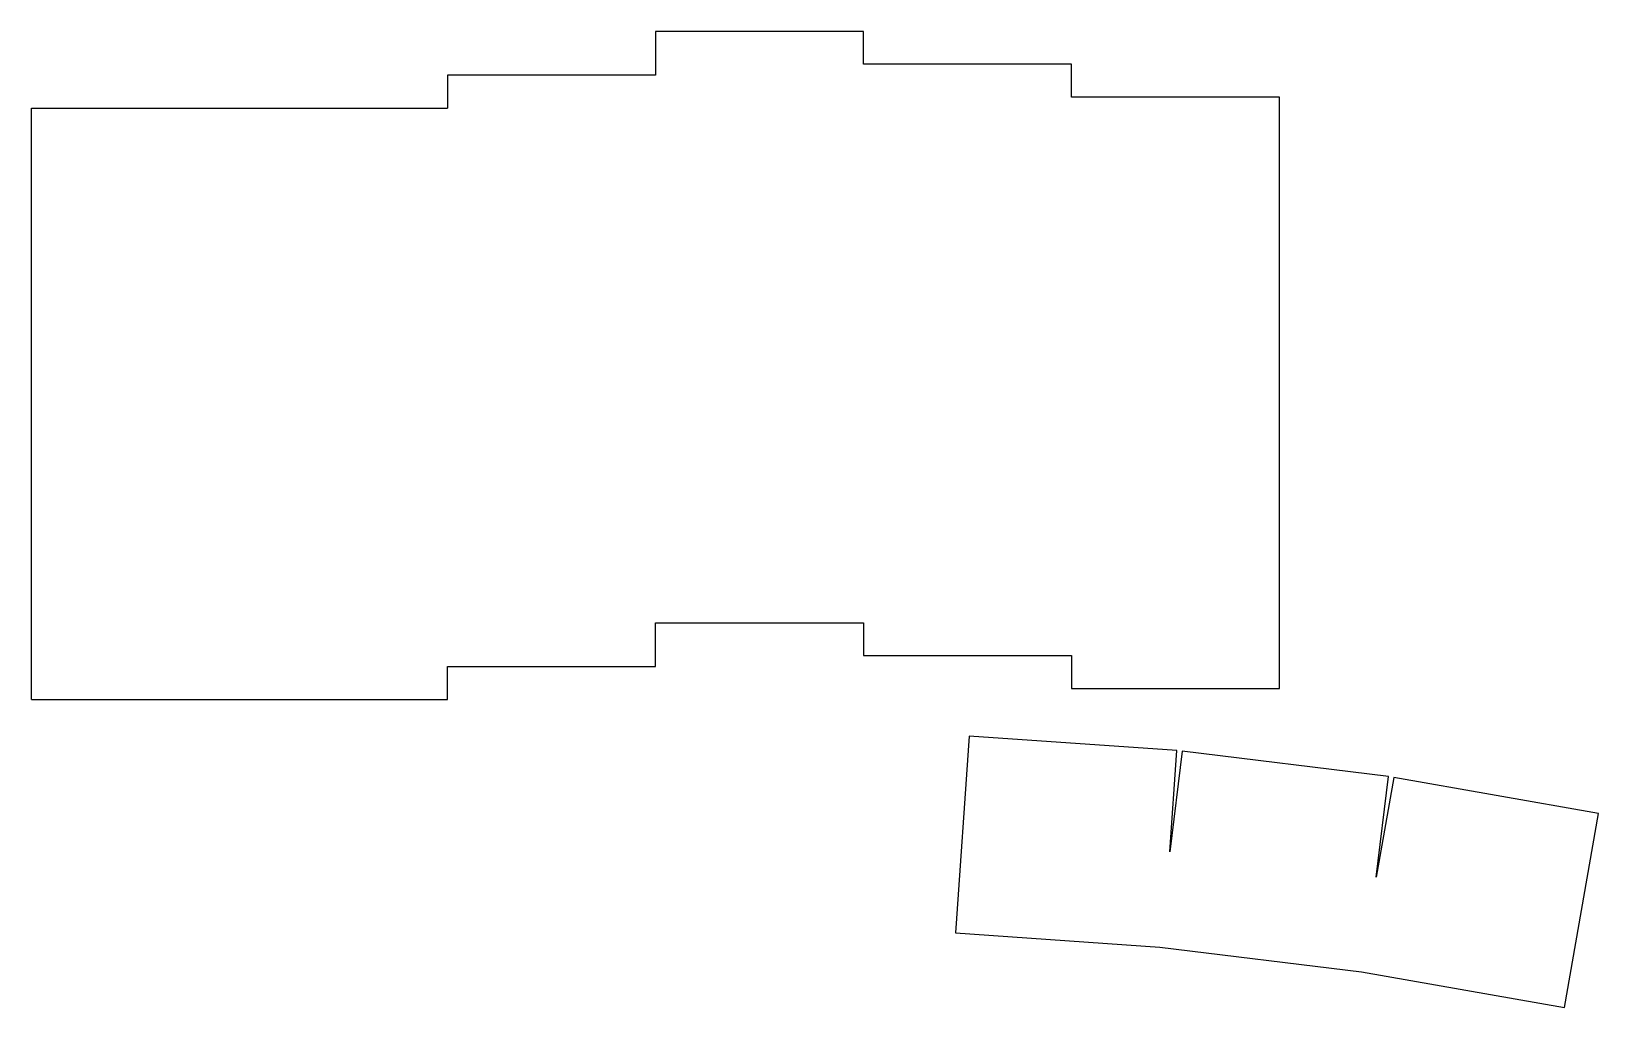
# Model space of a CAD drawing. Header units: millimetres. Extents: x 90 to 234, y -137 to -48.
import ezdxf

# ---------------------------------------------------------------- set-up
doc = ezdxf.new("R2010")
doc.units = ezdxf.units.MM

msp = doc.modelspace()

# ---------------------------------------------------------------- linework, layer by layer
for p, q in [((166.5, -48), (147.5, -48)), ((147.5, -48), (147.5, -52)), ((166.5, -51), (166.5, -48)), ((185.5, -51), (166.5, -51)), ((185.5, -54), (185.5, -51)), ((147.5, -52), (128.5, -52)), ((128.5, -52), (128.5, -55)), ((204.5, -54), (185.5, -54)), ((204.5, -108), (204.5, -54)), ((90.5, -109), (90.5, -55)), ((90.5, -55), (128.5, -55)), ((147.5, -106), (147.5, -102)), ((147.5, -102), (166.5, -102)), ((166.5, -102), (166.5, -105)), ((166.5, -105), (185.5, -105)), ((185.5, -105), (185.5, -108)), ((128.5, -109), (128.5, -106)), ((128.5, -106), (147.5, -106)), ((185.5, -108), (204.5, -108)), ((90.5, -109), (128.5, -109)), ((176.15, -112.36), (174.9, -130.32)), ((195.1, -113.68), (176.15, -112.36)), ((194.46, -122.91), (195.1, -113.68)), ((195.59, -113.73), (194.46, -122.91)), ((214.44, -116.05), (195.59, -113.73)), ((213.32, -125.23), (214.44, -116.05)), ((214.92, -116.12), (213.32, -125.23)), ((233.63, -119.42), (214.92, -116.12)), ((230.51, -137.15), (233.63, -119.42)), ((174.9, -130.32), (193.57, -131.62)), ((193.57, -131.62), (211.98, -133.88)), ((211.98, -133.88), (230.51, -137.15))]:
    msp.add_line(p, q)

doc.saveas('drawing.dxf')
